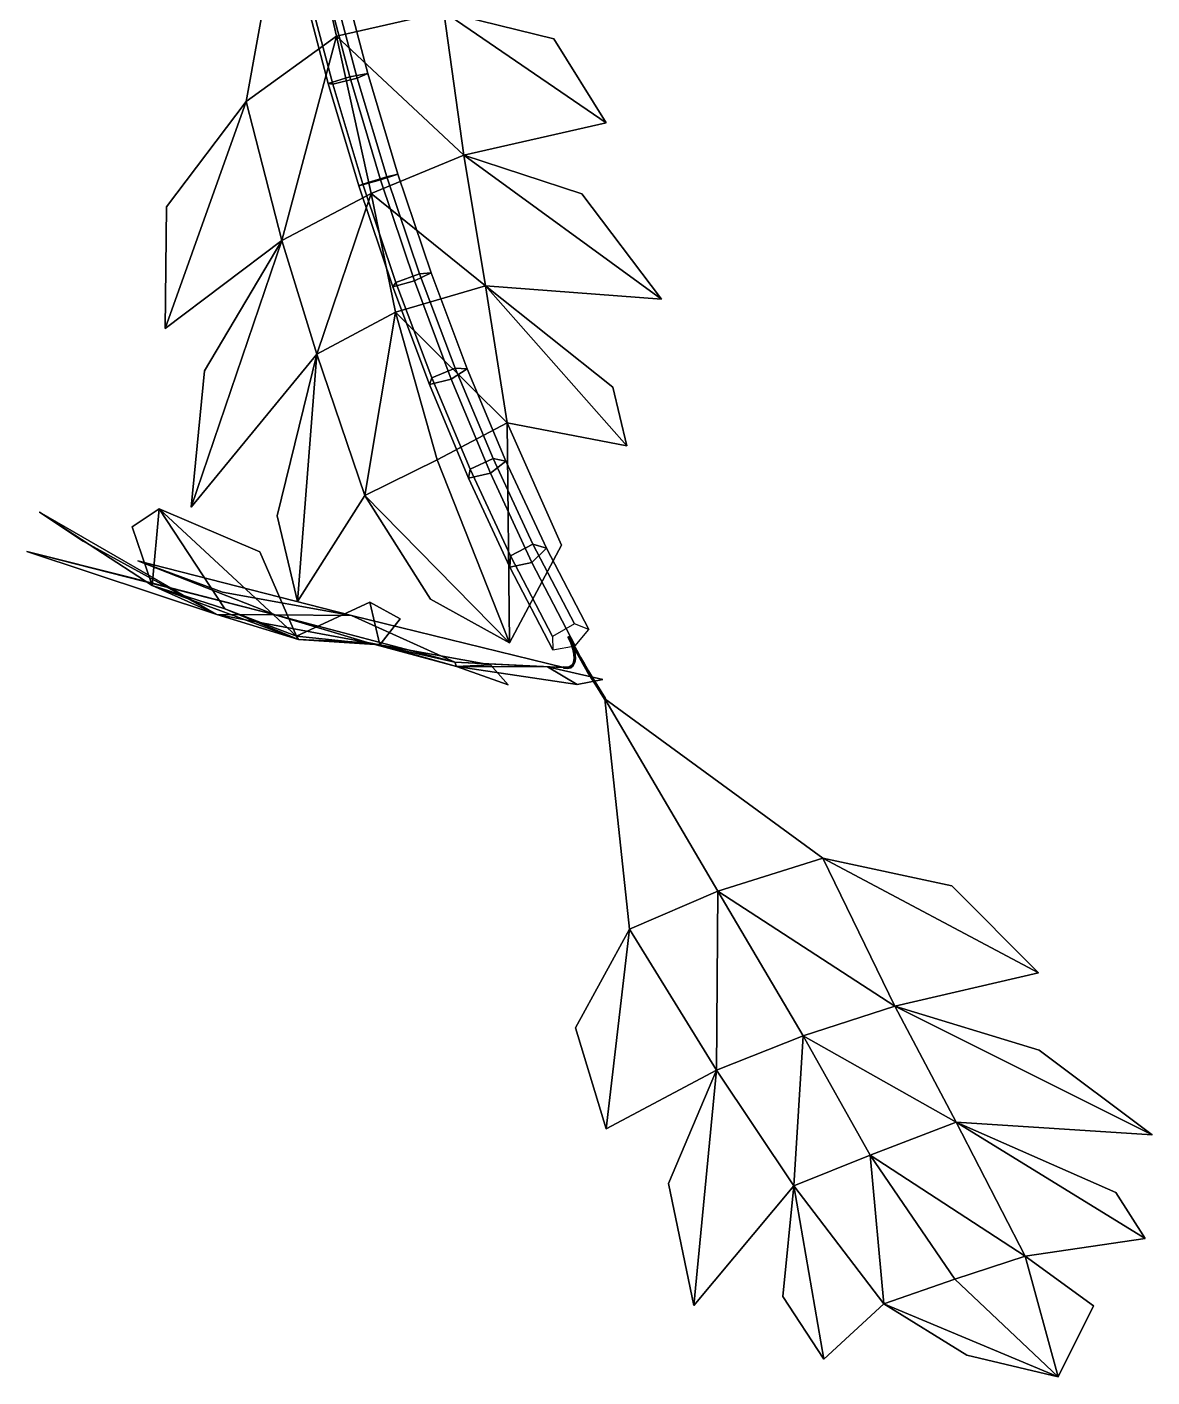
# Model space of a CAD drawing. Header units: metres. Extents: x -349 to 464, y -383 to 362.
# Drawn here: x 346 to 407, y -274.7 to -201.5 of the extents above; entities that cross this region are included whole.
import ezdxf

# ---------------------------------------------------------------- set-up
doc = ezdxf.new("R2010")
doc.units = ezdxf.units.M

msp = doc.modelspace()

# ---------------------------------------------------------------- linework, layer by layer
at = {"layer": 'Breeder_Leaf', "color": 3}
for points in [[(360.3768, -191.5774, 261.6433), (362.7613, -202.0039, 254.7889), (357.8482, -205.55, 257.3741)], [(360.3768, -191.5774, 261.6433), (357.8482, -205.55, 257.3741), (362.7613, -202.0039, 254.7889)], [(368.5794, -200.6797, 253.2935), (362.7613, -202.0039, 254.7889), (360.3768, -191.5774, 261.6433)], [(368.5794, -200.6797, 253.2935), (360.3768, -191.5774, 261.6433), (362.7613, -202.0039, 254.7889)], [(368.5794, -200.6797, 253.2935), (369.6527, -208.4588, 248.1928), (362.7613, -202.0039, 254.7889)], [(368.5794, -200.6797, 253.2935), (362.7613, -202.0039, 254.7889), (369.6527, -208.4588, 248.1928)], [(368.5794, -200.6797, 253.2935), (377.3832, -206.712, 245.4247), (369.6527, -208.4588, 248.1928)], [(368.5794, -200.6797, 253.2935), (369.6527, -208.4588, 248.1928), (377.3832, -206.712, 245.4247)], [(368.5794, -200.6797, 253.2935), (374.5448, -202.1474, 249.5337), (377.3832, -206.712, 245.4247)], [(368.5794, -200.6797, 253.2935), (377.3832, -206.712, 245.4247), (374.5448, -202.1474, 249.5337)], [(362.7613, -202.0039, 254.7889), (359.7961, -213.0773, 252.1512), (357.8482, -205.55, 257.3741)], [(362.7613, -202.0039, 254.7889), (357.8482, -205.55, 257.3741), (359.7961, -213.0773, 252.1512)], [(362.7613, -202.0039, 254.7889), (364.6357, -210.5389, 250.2123), (359.7961, -213.0773, 252.1512)], [(362.7613, -202.0039, 254.7889), (359.7961, -213.0773, 252.1512), (364.6357, -210.5389, 250.2123)], [(369.6527, -208.4588, 248.1928), (364.6357, -210.5389, 250.2123), (362.7613, -202.0039, 254.7889)], [(369.6527, -208.4588, 248.1928), (362.7613, -202.0039, 254.7889), (364.6357, -210.5389, 250.2123)], [(359.7961, -213.0773, 252.1512), (353.454, -217.8623, 254.9446), (357.8482, -205.55, 257.3741)], [(359.7961, -213.0773, 252.1512), (357.8482, -205.55, 257.3741), (353.454, -217.8623, 254.9446)], [(353.454, -217.8623, 254.9446), (353.5248, -211.2516, 256.8952), (357.8482, -205.55, 257.3741)], [(353.454, -217.8623, 254.9446), (357.8482, -205.55, 257.3741), (353.5248, -211.2516, 256.8952)], [(369.6527, -208.4588, 248.1928), (370.8318, -215.538, 244.8861), (364.6357, -210.5389, 250.2123)], [(369.6527, -208.4588, 248.1928), (364.6357, -210.5389, 250.2123), (370.8318, -215.538, 244.8861)], [(369.6527, -208.4588, 248.1928), (380.3749, -216.2627, 239.8515), (370.8318, -215.538, 244.8861)], [(369.6527, -208.4588, 248.1928), (370.8318, -215.538, 244.8861), (380.3749, -216.2627, 239.8515)], [(369.6527, -208.4588, 248.1928), (376.0667, -210.5617, 243.4933), (380.3749, -216.2627, 239.8515)], [(369.6527, -208.4588, 248.1928), (380.3749, -216.2627, 239.8515), (376.0667, -210.5617, 243.4933)], [(364.6357, -210.5389, 250.2123), (361.6927, -219.2502, 247.7299), (359.7961, -213.0773, 252.1512)], [(364.6357, -210.5389, 250.2123), (359.7961, -213.0773, 252.1512), (361.6927, -219.2502, 247.7299)], [(364.6357, -210.5389, 250.2123), (365.9575, -216.9727, 246.0096), (361.6927, -219.2502, 247.7299)], [(364.6357, -210.5389, 250.2123), (361.6927, -219.2502, 247.7299), (365.9575, -216.9727, 246.0096)], [(370.8318, -215.538, 244.8861), (365.9575, -216.9727, 246.0096), (364.6357, -210.5389, 250.2123)], [(370.8318, -215.538, 244.8861), (364.6357, -210.5389, 250.2123), (365.9575, -216.9727, 246.0096)], [(361.6927, -219.2502, 247.7299), (354.8638, -227.5503, 249.1312), (359.7961, -213.0773, 252.1512)], [(361.6927, -219.2502, 247.7299), (359.7961, -213.0773, 252.1512), (354.8638, -227.5503, 249.1312)], [(354.8638, -227.5503, 249.1312), (355.5868, -220.1466, 251.7016), (359.7961, -213.0773, 252.1512)], [(354.8638, -227.5503, 249.1312), (359.7961, -213.0773, 252.1512), (355.5868, -220.1466, 251.7016)], [(370.8318, -215.538, 244.8861), (372.0171, -222.9661, 240.4989), (365.9575, -216.9727, 246.0096)], [(370.8318, -215.538, 244.8861), (365.9575, -216.9727, 246.0096), (372.0171, -222.9661, 240.4989)], [(370.8318, -215.538, 244.8861), (378.5101, -224.2167, 239.747), (372.0171, -222.9661, 240.4989)], [(370.8318, -215.538, 244.8861), (372.0171, -222.9661, 240.4989), (378.5101, -224.2167, 239.747)], [(370.8318, -215.538, 244.8861), (377.7494, -221.029, 240.8704), (378.5101, -224.2167, 239.747)], [(370.8318, -215.538, 244.8861), (378.5101, -224.2167, 239.747), (377.7494, -221.029, 240.8704)], [(365.9575, -216.9727, 246.0096), (364.2928, -226.9073, 244.0673), (361.6927, -219.2502, 247.7299)], [(365.9575, -216.9727, 246.0096), (361.6927, -219.2502, 247.7299), (364.2928, -226.9073, 244.0673)], [(365.9575, -216.9727, 246.0096), (368.2089, -224.9848, 242.3678), (364.2928, -226.9073, 244.0673)], [(365.9575, -216.9727, 246.0096), (364.2928, -226.9073, 244.0673), (368.2089, -224.9848, 242.3678)], [(372.0171, -222.9661, 240.4989), (368.2089, -224.9848, 242.3678), (365.9575, -216.9727, 246.0096)], [(372.0171, -222.9661, 240.4989), (365.9575, -216.9727, 246.0096), (368.2089, -224.9848, 242.3678)], [(360.6396, -232.669, 246.6409), (359.5384, -228.0195, 247.9329), (361.6927, -219.2502, 247.7299)], [(360.6396, -232.669, 246.6409), (361.6927, -219.2502, 247.7299), (359.5384, -228.0195, 247.9329)], [(364.2928, -226.9073, 244.0673), (360.6396, -232.669, 246.6409), (361.6927, -219.2502, 247.7299)], [(364.2928, -226.9073, 244.0673), (361.6927, -219.2502, 247.7299), (360.6396, -232.669, 246.6409)], [(372.0171, -222.9661, 240.4989), (372.1399, -234.8993, 241.553), (368.2089, -224.9848, 242.3678)], [(372.0171, -222.9661, 240.4989), (368.2089, -224.9848, 242.3678), (372.1399, -234.8993, 241.553)], [(372.0171, -222.9661, 240.4989), (374.9611, -229.5989, 241.0053), (372.1399, -234.8993, 241.553)], [(372.0171, -222.9661, 240.4989), (372.1399, -234.8993, 241.553), (374.9611, -229.5989, 241.0053)], [(368.2089, -224.9848, 242.3678), (372.1399, -234.8993, 241.553), (364.2928, -226.9073, 244.0673)], [(368.2089, -224.9848, 242.3678), (364.2928, -226.9073, 244.0673), (372.1399, -234.8993, 241.553)], [(372.1399, -234.8993, 241.553), (367.8464, -232.5375, 243.2898), (364.2928, -226.9073, 244.0673)], [(372.1399, -234.8993, 241.553), (364.2928, -226.9073, 244.0673), (367.8464, -232.5375, 243.2898)], [(353.1269, -227.6416, 316.2696), (351.6718, -228.6059, 311.3725), (352.7483, -231.7898, 305.5728)], [(353.1269, -227.6416, 316.2696), (352.7483, -231.7898, 305.5728), (351.6718, -228.6059, 311.3725)], [(356.6916, -233.0519, 307.7587), (353.1269, -227.6416, 316.2696), (352.7483, -231.7898, 305.5728)], [(356.6916, -233.0519, 307.7587), (352.7483, -231.7898, 305.5728), (353.1269, -227.6416, 316.2696)], [(360.5922, -234.5311, 309.919), (353.1269, -227.6416, 316.2696), (356.6916, -233.0519, 307.7587)], [(360.5922, -234.5311, 309.919), (356.6916, -233.0519, 307.7587), (353.1269, -227.6416, 316.2696)], [(360.5922, -234.5311, 309.919), (358.5904, -229.9633, 315.2148), (353.1269, -227.6416, 316.2696)], [(360.5922, -234.5311, 309.919), (353.1269, -227.6416, 316.2696), (358.5904, -229.9633, 315.2148)], [(352.7483, -231.7898, 305.5728), (346.6458, -227.811, 305.2658), (356.253, -233.364, 297.57)], [(352.7483, -231.7898, 305.5728), (356.253, -233.364, 297.57), (346.6458, -227.811, 305.2658)], [(346.6458, -227.811, 305.2658), (349.002, -229.3961, 301.2117), (356.253, -233.364, 297.57)], [(346.6458, -227.811, 305.2658), (356.253, -233.364, 297.57), (349.002, -229.3961, 301.2117)], [(356.253, -233.364, 297.57), (345.9635, -229.9571, 297.4754), (359.4335, -233.3754, 290.4192)], [(356.253, -233.364, 297.57), (359.4335, -233.3754, 290.4192), (345.9635, -229.9571, 297.4754)], [(345.9635, -229.9571, 297.4754), (351.6462, -231.3694, 292.2165), (359.4335, -233.3754, 290.4192)], [(345.9635, -229.9571, 297.4754), (359.4335, -233.3754, 290.4192), (351.6462, -231.3694, 292.2165)], [(359.4335, -233.3754, 290.4192), (351.9738, -230.4584, 287.818), (363.5623, -233.4253, 282.0118)], [(359.4335, -233.3754, 290.4192), (363.5623, -233.4253, 282.0118), (351.9738, -230.4584, 287.818)], [(351.9738, -230.4584, 287.818), (356.5683, -232.162, 282.9703), (363.5623, -233.4253, 282.0118)], [(351.9738, -230.4584, 287.818), (363.5623, -233.4253, 282.0118), (356.5683, -232.162, 282.9703)], [(360.6843, -234.724, 299.7719), (352.7483, -231.7898, 305.5728), (356.253, -233.364, 297.57)], [(360.6843, -234.724, 299.7719), (356.253, -233.364, 297.57), (352.7483, -231.7898, 305.5728)], [(360.6843, -234.724, 299.7719), (356.6916, -233.0519, 307.7587), (352.7483, -231.7898, 305.5728)], [(360.6843, -234.724, 299.7719), (352.7483, -231.7898, 305.5728), (356.6916, -233.0519, 307.7587)], [(365.1125, -235.0019, 302.4909), (364.5537, -232.7043, 314.9446), (360.5922, -234.5311, 309.919)], [(365.1125, -235.0019, 302.4909), (360.5922, -234.5311, 309.919), (364.5537, -232.7043, 314.9446)], [(365.1125, -235.0019, 302.4909), (366.1981, -233.5981, 312.0293), (364.5537, -232.7043, 314.9446)], [(365.1125, -235.0019, 302.4909), (364.5537, -232.7043, 314.9446), (366.1981, -233.5981, 312.0293)], [(364.4342, -234.8847, 292.937), (356.253, -233.364, 297.57), (359.4335, -233.3754, 290.4192)], [(364.4342, -234.8847, 292.937), (359.4335, -233.3754, 290.4192), (356.253, -233.364, 297.57)], [(364.4342, -234.8847, 292.937), (360.6843, -234.724, 299.7719), (356.253, -233.364, 297.57)], [(364.4342, -234.8847, 292.937), (356.253, -233.364, 297.57), (360.6843, -234.724, 299.7719)], [(360.5922, -234.5311, 309.919), (356.6916, -233.0519, 307.7587), (360.6843, -234.724, 299.7719)], [(360.5922, -234.5311, 309.919), (360.6843, -234.724, 299.7719), (356.6916, -233.0519, 307.7587)], [(369.1783, -235.9489, 284.3542), (359.4335, -233.3754, 290.4192), (363.5623, -233.4253, 282.0118)], [(369.1783, -235.9489, 284.3542), (363.5623, -233.4253, 282.0118), (359.4335, -233.3754, 290.4192)], [(369.1783, -235.9489, 284.3542), (364.4342, -234.8847, 292.937), (359.4335, -233.3754, 290.4192)], [(369.1783, -235.9489, 284.3542), (359.4335, -233.3754, 290.4192), (364.4342, -234.8847, 292.937)], [(375.0796, -236.2415, 273.1083), (369.1783, -235.9489, 284.3542), (363.5623, -233.4253, 282.0118)], [(375.0796, -236.2415, 273.1083), (363.5623, -233.4253, 282.0118), (369.1783, -235.9489, 284.3542)], [(365.1125, -235.0019, 302.4909), (360.5922, -234.5311, 309.919), (360.6843, -234.724, 299.7719)], [(365.1125, -235.0019, 302.4909), (360.6843, -234.724, 299.7719), (360.5922, -234.5311, 309.919)], [(365.1125, -235.0019, 302.4909), (360.6843, -234.724, 299.7719), (364.4342, -234.8847, 292.937)], [(365.1125, -235.0019, 302.4909), (364.4342, -234.8847, 292.937), (360.6843, -234.724, 299.7719)], [(369.261, -236.1802, 295.8696), (364.4342, -234.8847, 292.937), (369.1783, -235.9489, 284.3542)], [(369.261, -236.1802, 295.8696), (369.1783, -235.9489, 284.3542), (364.4342, -234.8847, 292.937)], [(369.261, -236.1802, 295.8696), (365.1125, -235.0019, 302.4909), (364.4342, -234.8847, 292.937)], [(369.261, -236.1802, 295.8696), (364.4342, -234.8847, 292.937), (365.1125, -235.0019, 302.4909)], [(369.261, -236.1802, 295.8696), (371.104, -236.0919, 311.4272), (365.1125, -235.0019, 302.4909)], [(369.261, -236.1802, 295.8696), (365.1125, -235.0019, 302.4909), (371.104, -236.0919, 311.4272)], [(374.1917, -236.2121, 287.9091), (369.1783, -235.9489, 284.3542), (375.0796, -236.2415, 273.1083)], [(374.1917, -236.2121, 287.9091), (375.0796, -236.2415, 273.1083), (369.1783, -235.9489, 284.3542)], [(374.1917, -236.2121, 287.9091), (369.261, -236.1802, 295.8696), (369.1783, -235.9489, 284.3542)], [(374.1917, -236.2121, 287.9091), (369.1783, -235.9489, 284.3542), (369.261, -236.1802, 295.8696)], [(369.261, -236.1802, 295.8696), (372.0605, -237.1781, 303.5387), (371.104, -236.0919, 311.4272)], [(369.261, -236.1802, 295.8696), (371.104, -236.0919, 311.4272), (372.0605, -237.1781, 303.5387)], [(374.1917, -236.2121, 287.9091), (375.8047, -237.1629, 301.0357), (369.261, -236.1802, 295.8696)], [(374.1917, -236.2121, 287.9091), (369.261, -236.1802, 295.8696), (375.8047, -237.1629, 301.0357)], [(374.1917, -236.2121, 287.9091), (377.1961, -236.8854, 294.4203), (375.8047, -237.1629, 301.0357)], [(374.1917, -236.2121, 287.9091), (375.8047, -237.1629, 301.0357), (377.1961, -236.8854, 294.4203)], [(389.1303, -246.5848, 273.5143), (383.4476, -248.367, 275.0541), (377.3148, -237.9313, 271.1986)], [(389.1303, -246.5848, 273.5143), (377.3148, -237.9313, 271.1986), (383.4476, -248.367, 275.0541)], [(377.3148, -237.9313, 271.1986), (383.4476, -248.367, 275.0541), (378.6443, -250.4315, 279.0618)], [(377.3148, -237.9313, 271.1986), (378.6443, -250.4315, 279.0618), (383.4476, -248.367, 275.0541)], [(389.1303, -246.5848, 273.5143), (393.0422, -254.607, 276.3473), (383.4476, -248.367, 275.0541)], [(389.1303, -246.5848, 273.5143), (383.4476, -248.367, 275.0541), (393.0422, -254.607, 276.3473)], [(389.1303, -246.5848, 273.5143), (400.8395, -252.7992, 273.8158), (393.0422, -254.607, 276.3473)], [(389.1303, -246.5848, 273.5143), (393.0422, -254.607, 276.3473), (400.8395, -252.7992, 273.8158)], [(389.1303, -246.5848, 273.5143), (396.1304, -248.0713, 272.6987), (400.8395, -252.7992, 273.8158)], [(389.1303, -246.5848, 273.5143), (400.8395, -252.7992, 273.8158), (396.1304, -248.0713, 272.6987)], [(383.4476, -248.367, 275.0541), (383.3693, -258.0808, 281.6878), (378.6443, -250.4315, 279.0618)], [(383.4476, -248.367, 275.0541), (378.6443, -250.4315, 279.0618), (383.3693, -258.0808, 281.6878)], [(383.4476, -248.367, 275.0541), (388.0716, -256.2052, 278.8602), (383.3693, -258.0808, 281.6878)], [(383.4476, -248.367, 275.0541), (383.3693, -258.0808, 281.6878), (388.0716, -256.2052, 278.8602)], [(393.0422, -254.607, 276.3473), (388.0716, -256.2052, 278.8602), (383.4476, -248.367, 275.0541)], [(393.0422, -254.607, 276.3473), (383.4476, -248.367, 275.0541), (388.0716, -256.2052, 278.8602)], [(377.3741, -261.258, 286.6761), (375.7148, -255.7845, 282.8293), (378.6443, -250.4315, 279.0618)], [(377.3741, -261.258, 286.6761), (378.6443, -250.4315, 279.0618), (375.7148, -255.7845, 282.8293)], [(383.3693, -258.0808, 281.6878), (377.3741, -261.258, 286.6761), (378.6443, -250.4315, 279.0618)], [(383.3693, -258.0808, 281.6878), (378.6443, -250.4315, 279.0618), (377.3741, -261.258, 286.6761)], [(393.0422, -254.607, 276.3473), (396.3732, -260.8929, 279.7869), (388.0716, -256.2052, 278.8602)], [(393.0422, -254.607, 276.3473), (388.0716, -256.2052, 278.8602), (396.3732, -260.8929, 279.7869)], [(393.0422, -254.607, 276.3473), (406.9911, -261.5786, 277.8541), (396.3732, -260.8929, 279.7869)], [(393.0422, -254.607, 276.3473), (396.3732, -260.8929, 279.7869), (406.9911, -261.5786, 277.8541)], [(393.0422, -254.607, 276.3473), (400.8629, -256.9929, 275.4579), (406.9911, -261.5786, 277.8541)], [(393.0422, -254.607, 276.3473), (406.9911, -261.5786, 277.8541), (400.8629, -256.9929, 275.4579)], [(388.0716, -256.2052, 278.8602), (387.5672, -264.3472, 283.7757), (383.3693, -258.0808, 281.6878)], [(388.0716, -256.2052, 278.8602), (383.3693, -258.0808, 281.6878), (387.5672, -264.3472, 283.7757)], [(388.0716, -256.2052, 278.8602), (391.7078, -262.6777, 281.2452), (387.5672, -264.3472, 283.7757)], [(388.0716, -256.2052, 278.8602), (387.5672, -264.3472, 283.7757), (391.7078, -262.6777, 281.2452)], [(396.3732, -260.8929, 279.7869), (391.7078, -262.6777, 281.2452), (388.0716, -256.2052, 278.8602)], [(396.3732, -260.8929, 279.7869), (388.0716, -256.2052, 278.8602), (391.7078, -262.6777, 281.2452)], [(382.1456, -270.8422, 290.5515), (380.7681, -264.2153, 286.5352), (383.3693, -258.0808, 281.6878)], [(382.1456, -270.8422, 290.5515), (383.3693, -258.0808, 281.6878), (380.7681, -264.2153, 286.5352)], [(387.5672, -264.3472, 283.7757), (382.1456, -270.8422, 290.5515), (383.3693, -258.0808, 281.6878)], [(387.5672, -264.3472, 283.7757), (383.3693, -258.0808, 281.6878), (382.1456, -270.8422, 290.5515)], [(396.3732, -260.8929, 279.7869), (400.1072, -268.1556, 282.8103), (391.7078, -262.6777, 281.2452)], [(396.3732, -260.8929, 279.7869), (391.7078, -262.6777, 281.2452), (400.1072, -268.1556, 282.8103)], [(396.3732, -260.8929, 279.7869), (406.6221, -267.198, 283.7736), (400.1072, -268.1556, 282.8103)], [(396.3732, -260.8929, 279.7869), (400.1072, -268.1556, 282.8103), (406.6221, -267.198, 283.7736)], [(396.3732, -260.8929, 279.7869), (405.0219, -264.7059, 281.9761), (406.6221, -267.198, 283.7736)], [(396.3732, -260.8929, 279.7869), (406.6221, -267.198, 283.7736), (405.0219, -264.7059, 281.9761)], [(391.7078, -262.6777, 281.2452), (392.4352, -270.7462, 287.5389), (387.5672, -264.3472, 283.7757)], [(391.7078, -262.6777, 281.2452), (387.5672, -264.3472, 283.7757), (392.4352, -270.7462, 287.5389)], [(400.1072, -268.1556, 282.8103), (396.3033, -269.4018, 285.2693), (391.7078, -262.6777, 281.2452)], [(400.1072, -268.1556, 282.8103), (391.7078, -262.6777, 281.2452), (396.3033, -269.4018, 285.2693)], [(391.7078, -262.6777, 281.2452), (396.3033, -269.4018, 285.2693), (392.4352, -270.7462, 287.5389)], [(391.7078, -262.6777, 281.2452), (392.4352, -270.7462, 287.5389), (396.3033, -269.4018, 285.2693)], [(389.1867, -273.7446, 293.3374), (386.9689, -270.3519, 290.4965), (387.5672, -264.3472, 283.7757)], [(389.1867, -273.7446, 293.3374), (387.5672, -264.3472, 283.7757), (386.9689, -270.3519, 290.4965)], [(392.4352, -270.7462, 287.5389), (389.1867, -273.7446, 293.3374), (387.5672, -264.3472, 283.7757)], [(392.4352, -270.7462, 287.5389), (387.5672, -264.3472, 283.7757), (389.1867, -273.7446, 293.3374)], [(400.1072, -268.1556, 282.8103), (401.9043, -274.7139, 292.6737), (396.3033, -269.4018, 285.2693)], [(400.1072, -268.1556, 282.8103), (396.3033, -269.4018, 285.2693), (401.9043, -274.7139, 292.6737)], [(400.1072, -268.1556, 282.8103), (403.8187, -270.8565, 288.4537), (401.9043, -274.7139, 292.6737)], [(400.1072, -268.1556, 282.8103), (401.9043, -274.7139, 292.6737), (403.8187, -270.8565, 288.4537)], [(396.3033, -269.4018, 285.2693), (401.9043, -274.7139, 292.6737), (392.4352, -270.7462, 287.5389)], [(396.3033, -269.4018, 285.2693), (392.4352, -270.7462, 287.5389), (401.9043, -274.7139, 292.6737)], [(401.9043, -274.7139, 292.6737), (396.9493, -273.5257, 291.6412), (392.4352, -270.7462, 287.5389)], [(401.9043, -274.7139, 292.6737), (392.4352, -270.7462, 287.5389), (396.9493, -273.5257, 291.6412)]]:
    msp.add_3dface(points, dxfattribs=at)
at = {"layer": 'Breeder_Petiole', "color": 3}
for points in [[(360.8297, -198.9757, 260.5429), (362.3023, -204.5708, 260.1015), (363.4702, -204.2124, 259.4604), (361.9939, -198.5953, 259.9079)], [(361.1061, -199.1549, 261.8825), (362.5487, -204.6125, 261.4582), (362.3023, -204.5708, 260.1015), (360.8297, -198.9757, 260.5429)], [(362.4437, -198.8869, 262.088), (363.8711, -204.2803, 261.6683), (362.5487, -204.6125, 261.4582), (361.1061, -199.1549, 261.8825)], [(361.9939, -198.5953, 259.9079), (363.4702, -204.2124, 259.4604), (364.4492, -204.0293, 260.4149), (363.0006, -198.5358, 260.8492)], [(363.0006, -198.5358, 260.8492), (364.4492, -204.0293, 260.4149), (363.8711, -204.2803, 261.6683), (362.4437, -198.8869, 262.088)], [(362.3023, -204.5708, 260.1015), (363.9651, -210.1285, 260.2318), (365.1374, -209.7924, 259.5868), (363.4702, -204.2124, 259.4604)], [(363.4702, -204.2124, 259.4604), (365.1374, -209.7924, 259.5868), (366.0844, -209.4859, 260.5421), (364.4492, -204.0293, 260.4149)], [(364.4492, -204.0293, 260.4149), (366.0844, -209.4859, 260.5421), (365.4817, -209.6368, 261.7999), (363.8711, -204.2803, 261.6683)], [(362.5487, -204.6125, 261.4582), (364.1767, -210.0329, 261.5917), (363.9651, -210.1285, 260.2318), (362.3023, -204.5708, 260.1015)], [(363.8711, -204.2803, 261.6683), (365.4817, -209.6368, 261.7999), (364.1767, -210.0329, 261.5917), (362.5487, -204.6125, 261.4582)], [(363.9651, -210.1285, 260.2318), (365.8016, -215.5881, 260.9319), (366.9792, -215.2744, 260.2853), (365.1374, -209.7924, 259.5868)], [(364.1767, -210.0329, 261.5917), (365.9738, -215.3567, 262.281), (365.8016, -215.5881, 260.9319), (363.9651, -210.1285, 260.2318)], [(365.4817, -209.6368, 261.7999), (367.2594, -214.8979, 262.4807), (365.9738, -215.3567, 262.281), (364.1767, -210.0329, 261.5917)], [(365.1374, -209.7924, 259.5868), (366.9792, -215.2744, 260.2853), (367.8901, -214.8463, 261.2287), (366.0844, -209.4859, 260.5421)], [(366.0844, -209.4859, 260.5421), (367.8901, -214.8463, 261.2287), (367.2594, -214.8979, 262.4807), (365.4817, -209.6368, 261.7999)], [(367.2594, -214.8979, 262.4807), (369.1866, -220.0062, 263.703), (367.9221, -220.526, 263.5182), (365.9738, -215.3567, 262.281)], [(366.9792, -215.2744, 260.2853), (368.9769, -220.5987, 261.5477), (369.8483, -220.0518, 262.4668), (367.8901, -214.8463, 261.2287)], [(367.8901, -214.8463, 261.2287), (369.8483, -220.0518, 262.4668), (369.1866, -220.0062, 263.703), (367.2594, -214.8979, 262.4807)], [(365.8016, -215.5881, 260.9319), (367.7932, -220.89, 262.1937), (368.9769, -220.5987, 261.5477), (366.9792, -215.2744, 260.2853)], [(365.9738, -215.3567, 262.281), (367.9221, -220.526, 263.5182), (367.7932, -220.89, 262.1937), (365.8016, -215.5881, 260.9319)], [(369.1866, -220.0062, 263.703), (371.2437, -224.9061, 265.453), (370.0019, -225.4843, 265.2892), (367.9221, -220.526, 263.5182)], [(368.9769, -220.5987, 261.5477), (371.1104, -225.7071, 263.3599), (371.9391, -225.0458, 264.2426), (369.8483, -220.0518, 262.4668)], [(369.8483, -220.0518, 262.4668), (371.9391, -225.0458, 264.2426), (371.2437, -224.9061, 265.453), (369.1866, -220.0062, 263.703)], [(367.9221, -220.526, 263.5182), (370.0019, -225.4843, 265.2892), (369.92, -225.9766, 264.0031), (367.7932, -220.89, 262.1937)], [(367.7932, -220.89, 262.1937), (369.92, -225.9766, 264.0031), (371.1104, -225.7071, 263.3599), (368.9769, -220.5987, 261.5477)], [(371.2437, -224.9061, 265.453), (373.41, -229.544, 267.7112), (372.1922, -230.1777, 267.5745), (370.0019, -225.4843, 265.2892)], [(371.1104, -225.7071, 263.3599), (373.3581, -230.5441, 265.7018), (374.1414, -229.7738, 266.5363), (371.9391, -225.0458, 264.2426)], [(371.9391, -225.0458, 264.2426), (374.1414, -229.7738, 266.5363), (373.41, -229.544, 267.7112), (371.2437, -224.9061, 265.453)], [(370.0019, -225.4843, 265.2892), (372.1922, -230.1777, 267.5745), (372.1603, -230.7922, 266.3398), (369.92, -225.9766, 264.0031)], [(369.92, -225.9766, 264.0031), (372.1603, -230.7922, 266.3398), (373.3581, -230.5441, 265.7018), (371.1104, -225.7071, 263.3599)], [(373.41, -229.544, 267.7112), (375.6635, -233.8694, 270.4525), (374.4708, -234.5549, 270.3488), (372.1922, -230.1777, 267.5745)], [(373.3581, -230.5441, 265.7018), (375.6971, -235.0567, 268.5474), (376.4328, -234.1843, 269.3224), (374.1414, -229.7738, 266.5363)], [(374.1414, -229.7738, 266.5363), (376.4328, -234.1843, 269.3224), (375.6635, -233.8694, 270.4525), (373.41, -229.544, 267.7112)], [(372.1922, -230.1777, 267.5745), (374.4708, -234.5549, 270.3488), (374.4914, -235.2844, 269.1781), (372.1603, -230.7922, 266.3398)], [(372.1603, -230.7922, 266.3398), (374.4914, -235.2844, 269.1781), (375.6971, -235.0567, 268.5474), (373.3581, -230.5441, 265.7018)], [(375.3641, -234.5597, 269.5999), (375.5125, -234.9027, 269.8815), (375.4711, -234.9245, 269.8768), (375.3223, -234.5816, 269.5951)], [(375.3223, -234.5816, 269.5951), (375.4711, -234.9245, 269.8768), (375.4738, -234.9537, 269.8399), (375.325, -234.611, 269.558)], [(375.3656, -234.5628, 269.6021), (375.56, -234.9277, 269.8216), (375.5194, -234.9513, 269.8182), (375.3247, -234.5867, 269.5987)], [(375.3247, -234.5867, 269.5987), (375.5194, -234.9513, 269.8182), (375.5197, -234.9755, 269.7778), (375.325, -234.611, 269.558)], [(375.325, -234.611, 269.558), (375.5197, -234.9755, 269.7778), (375.5605, -234.967, 269.7558), (375.3661, -234.6024, 269.5358)], [(375.325, -234.611, 269.558), (375.4738, -234.9537, 269.8399), (375.517, -234.9502, 269.8215), (375.3686, -234.6075, 269.5394)], [(375.3931, -234.5759, 269.5649), (375.5413, -234.9188, 269.8468), (375.5125, -234.9027, 269.8815), (375.3641, -234.5597, 269.5999)], [(375.3916, -234.5727, 269.5627), (375.5858, -234.9375, 269.7824), (375.56, -234.9277, 269.8216), (375.3656, -234.5628, 269.6021)], [(375.3661, -234.6024, 269.5358), (375.5605, -234.967, 269.7558), (375.5858, -234.9375, 269.7824), (375.3916, -234.5727, 269.5627)], [(375.3686, -234.6075, 269.5394), (375.517, -234.9502, 269.8215), (375.5413, -234.9188, 269.8468), (375.3931, -234.5759, 269.5649)], [(375.5125, -234.9027, 269.8815), (375.6171, -235.2166, 270.2076), (375.5754, -235.2368, 270.2016), (375.4711, -234.9245, 269.8768)], [(375.4711, -234.9245, 269.8768), (375.5754, -235.2368, 270.2016), (375.5797, -235.2696, 270.1686), (375.4738, -234.9537, 269.8399)], [(375.4738, -234.9537, 269.8399), (375.5797, -235.2696, 270.1686), (375.624, -235.2701, 270.154), (375.517, -234.9502, 269.8215)], [(375.5413, -234.9188, 269.8468), (375.6476, -235.2375, 270.1777), (375.6171, -235.2166, 270.2076), (375.5125, -234.9027, 269.8815)], [(375.517, -234.9502, 269.8215), (375.624, -235.2701, 270.154), (375.6476, -235.2375, 270.1777), (375.5413, -234.9188, 269.8468)], [(375.56, -234.9277, 269.8216), (375.7607, -235.2952, 270.0319), (375.7206, -235.319, 270.0287), (375.5194, -234.9513, 269.8182)], [(375.5194, -234.9513, 269.8182), (375.7206, -235.319, 270.0287), (375.7206, -235.3422, 269.9881), (375.5197, -234.9755, 269.7778)], [(375.5197, -234.9755, 269.7778), (375.7206, -235.3422, 269.9881), (375.7606, -235.3331, 269.9659), (375.5605, -234.967, 269.7558)], [(375.5858, -234.9375, 269.7824), (375.7858, -235.304, 269.9925), (375.7607, -235.2952, 270.0319), (375.56, -234.9277, 269.8216)], [(375.5605, -234.967, 269.7558), (375.7606, -235.3331, 269.9659), (375.7858, -235.304, 269.9925), (375.5858, -234.9375, 269.7824)], [(375.6171, -235.2166, 270.2076), (375.6769, -235.4971, 270.5731), (375.6351, -235.5158, 270.5656), (375.5754, -235.2368, 270.2016)], [(375.5754, -235.2368, 270.2016), (375.6351, -235.5158, 270.5656), (375.6403, -235.552, 270.537), (375.5797, -235.2696, 270.1686)], [(375.5797, -235.2696, 270.1686), (375.6403, -235.552, 270.537), (375.6853, -235.5559, 270.5266), (375.624, -235.2701, 270.154)], [(375.6476, -235.2375, 270.1777), (375.7084, -235.5223, 270.5486), (375.6769, -235.4971, 270.5731), (375.6171, -235.2166, 270.2076)], [(375.624, -235.2701, 270.154), (375.6853, -235.5559, 270.5266), (375.7084, -235.5223, 270.5486), (375.6476, -235.2375, 270.1777)], [(375.6769, -235.4971, 270.5731), (375.6905, -235.7382, 270.97), (375.6489, -235.7556, 270.9608), (375.6351, -235.5158, 270.5656)], [(375.6351, -235.5158, 270.5656), (375.6489, -235.7556, 270.9608), (375.6544, -235.7946, 270.937), (375.6403, -235.552, 270.537)], [(375.6403, -235.552, 270.537), (375.6544, -235.7946, 270.937), (375.6995, -235.8016, 270.9312), (375.6853, -235.5559, 270.5266)], [(375.7084, -235.5223, 270.5486), (375.7223, -235.7671, 270.9514), (375.6905, -235.7382, 270.97), (375.6769, -235.4971, 270.5731)], [(375.6853, -235.5559, 270.5266), (375.6995, -235.8016, 270.9312), (375.7223, -235.7671, 270.9514), (375.7084, -235.5223, 270.5486)], [(375.7607, -235.2952, 270.0319), (375.9675, -235.6648, 270.2326), (375.9279, -235.6886, 270.2296), (375.7206, -235.319, 270.0287)], [(375.7206, -235.319, 270.0287), (375.9279, -235.6886, 270.2296), (375.9274, -235.711, 270.1889), (375.7206, -235.3422, 269.9881)], [(375.7206, -235.3422, 269.9881), (375.9274, -235.711, 270.1889), (375.9667, -235.7012, 270.1664), (375.7606, -235.3331, 269.9659)], [(375.7606, -235.3331, 269.9659), (375.9667, -235.7012, 270.1664), (375.9919, -235.6727, 270.193), (375.7858, -235.304, 269.9925)], [(375.7858, -235.304, 269.9925), (375.9919, -235.6727, 270.193), (375.9675, -235.6648, 270.2326), (375.7607, -235.2952, 270.0319)], [(375.9279, -235.6886, 270.2296), (376.1409, -236.0601, 270.4207), (376.14, -236.0816, 270.38), (375.9274, -235.711, 270.1889)], [(375.9274, -235.711, 270.1889), (376.14, -236.0816, 270.38), (376.1787, -236.0711, 270.3573), (375.9667, -235.7012, 270.1664)], [(375.9675, -235.6648, 270.2326), (376.1801, -236.0361, 270.4236), (376.1409, -236.0601, 270.4207), (375.9279, -235.6886, 270.2296)], [(375.9667, -235.7012, 270.1664), (376.1787, -236.0711, 270.3573), (376.2038, -236.043, 270.3838), (375.9919, -235.6727, 270.193)], [(375.9919, -235.6727, 270.193), (376.2038, -236.043, 270.3838), (376.1801, -236.0361, 270.4236), (375.9675, -235.6648, 270.2326)], [(375.2531, -236.2335, 272.6777), (375.0519, -236.2195, 273.0942), (375.0517, -236.2641, 273.0956), (375.2549, -236.278, 272.6742)], [(375.2549, -236.278, 272.6742), (375.0517, -236.2641, 273.0956), (375.0898, -236.2777, 273.1144), (375.2951, -236.2914, 272.6881)], [(375.2921, -236.2191, 272.6938), (375.0901, -236.2052, 273.1122), (375.0519, -236.2195, 273.0942), (375.2531, -236.2335, 272.6777)], [(375.2951, -236.2914, 272.6881), (375.0898, -236.2777, 273.1144), (375.1139, -236.2417, 273.1248), (375.3185, -236.2554, 272.7004)], [(375.3185, -236.2554, 272.7004), (375.1139, -236.2417, 273.1248), (375.0901, -236.2052, 273.1122), (375.2921, -236.2191, 272.6938)], [(375.4562, -236.1778, 272.2611), (375.2921, -236.2191, 272.6938), (375.2531, -236.2335, 272.6777), (375.4163, -236.1926, 272.2467)], [(375.4163, -236.1926, 272.2467), (375.2531, -236.2335, 272.6777), (375.2549, -236.278, 272.6742), (375.4198, -236.2366, 272.2381)], [(375.4198, -236.2366, 272.2381), (375.2549, -236.278, 272.6742), (375.2951, -236.2914, 272.6881), (375.4619, -236.2494, 272.2471)], [(375.4849, -236.2134, 272.2614), (375.3185, -236.2554, 272.7004), (375.2921, -236.2191, 272.6938), (375.4562, -236.1778, 272.2611)], [(375.4619, -236.2494, 272.2471), (375.2951, -236.2914, 272.6881), (375.3185, -236.2554, 272.7004), (375.4849, -236.2134, 272.2614)], [(375.5789, -236.0823, 271.8232), (375.4562, -236.1778, 272.2611), (375.4163, -236.1926, 272.2467), (375.5382, -236.0977, 271.8106)], [(375.5382, -236.0977, 271.8106), (375.4163, -236.1926, 272.2467), (375.4198, -236.2366, 272.2381), (375.543, -236.1406, 271.7969)], [(375.543, -236.1406, 271.7969), (375.4198, -236.2366, 272.2381), (375.4619, -236.2494, 272.2471), (375.5866, -236.1521, 271.8008)], [(375.6093, -236.1164, 271.8171), (375.4849, -236.2134, 272.2614), (375.4562, -236.1778, 272.2611), (375.5789, -236.0823, 271.8232)], [(375.5866, -236.1521, 271.8008), (375.4619, -236.2494, 272.2471), (375.4849, -236.2134, 272.2614), (375.6093, -236.1164, 271.8171)], [(375.6576, -235.9347, 271.3897), (375.5789, -236.0823, 271.8232), (375.5382, -236.0977, 271.8106), (375.6163, -235.951, 271.3789)], [(375.6163, -235.951, 271.3789), (375.5382, -236.0977, 271.8106), (375.543, -236.1406, 271.7969), (375.6218, -235.9922, 271.36)], [(375.6218, -235.9922, 271.36), (375.543, -236.1406, 271.7969), (375.5866, -236.1521, 271.8008), (375.6664, -236.0018, 271.359)], [(375.689, -235.9665, 271.3773), (375.6093, -236.1164, 271.8171), (375.5789, -236.0823, 271.8232), (375.6576, -235.9347, 271.3897)], [(375.6664, -236.0018, 271.359), (375.5866, -236.1521, 271.8008), (375.6093, -236.1164, 271.8171), (375.689, -235.9665, 271.3773)], [(375.6905, -235.7382, 270.97), (375.6576, -235.9347, 271.3897), (375.6163, -235.951, 271.3789), (375.6489, -235.7556, 270.9608)], [(375.6489, -235.7556, 270.9608), (375.6163, -235.951, 271.3789), (375.6218, -235.9922, 271.36), (375.6544, -235.7946, 270.937)], [(375.6544, -235.7946, 270.937), (375.6218, -235.9922, 271.36), (375.6664, -236.0018, 271.359), (375.6995, -235.8016, 270.9312)], [(375.7223, -235.7671, 270.9514), (375.689, -235.9665, 271.3773), (375.6576, -235.9347, 271.3897), (375.6905, -235.7382, 270.97)], [(375.6995, -235.8016, 270.9312), (375.6664, -236.0018, 271.359), (375.689, -235.9665, 271.3773), (375.7223, -235.7671, 270.9514)], [(376.1409, -236.0601, 270.4207), (376.3598, -236.4331, 270.602), (376.3585, -236.4537, 270.5612), (376.14, -236.0816, 270.38)], [(376.14, -236.0816, 270.38), (376.3585, -236.4537, 270.5612), (376.3965, -236.4426, 270.5384), (376.1787, -236.0711, 270.3573)], [(376.1801, -236.0361, 270.4236), (376.3986, -236.4091, 270.6047), (376.3598, -236.4331, 270.602), (376.1409, -236.0601, 270.4207)], [(376.1787, -236.0711, 270.3573), (376.3965, -236.4426, 270.5384), (376.4215, -236.4151, 270.5648), (376.2038, -236.043, 270.3838)], [(376.2038, -236.043, 270.3838), (376.4215, -236.4151, 270.5648), (376.3986, -236.4091, 270.6047), (376.1801, -236.0361, 270.4236)], [(376.3598, -236.4331, 270.602), (376.5843, -236.8075, 270.7733), (376.5826, -236.8272, 270.7326), (376.3585, -236.4537, 270.5612)], [(376.3585, -236.4537, 270.5612), (376.5826, -236.8272, 270.7326), (376.6198, -236.8155, 270.7096), (376.3965, -236.4426, 270.5384)], [(376.3986, -236.4091, 270.6047), (376.6226, -236.7834, 270.7759), (376.5843, -236.8075, 270.7733), (376.3598, -236.4331, 270.602)], [(376.3965, -236.4426, 270.5384), (376.6198, -236.8155, 270.7096), (376.6448, -236.7884, 270.7359), (376.4215, -236.4151, 270.5648)], [(376.4215, -236.4151, 270.5648), (376.6448, -236.7884, 270.7359), (376.6226, -236.7834, 270.7759), (376.3986, -236.4091, 270.6047)], [(376.5843, -236.8075, 270.7733), (376.8143, -237.183, 270.9347), (376.8121, -237.2018, 270.8939), (376.5826, -236.8272, 270.7326)], [(376.5826, -236.8272, 270.7326), (376.8121, -237.2018, 270.8939), (376.8486, -237.1895, 270.8707), (376.6198, -236.8155, 270.7096)], [(376.6226, -236.7834, 270.7759), (376.8521, -237.1588, 270.9371), (376.8143, -237.183, 270.9347), (376.5843, -236.8075, 270.7733)], [(376.6198, -236.8155, 270.7096), (376.8486, -237.1895, 270.8707), (376.8737, -237.1629, 270.8969), (376.6448, -236.7884, 270.7359)], [(376.6448, -236.7884, 270.7359), (376.8737, -237.1629, 270.8969), (376.8521, -237.1588, 270.9371), (376.6226, -236.7834, 270.7759)], [(376.8143, -237.183, 270.9347), (377.0496, -237.5594, 271.0858), (377.047, -237.5774, 271.045), (376.8121, -237.2018, 270.8939)], [(376.8121, -237.2018, 270.8939), (377.047, -237.5774, 271.045), (377.0828, -237.5644, 271.0218), (376.8486, -237.1895, 270.8707)], [(376.8521, -237.1588, 270.9371), (377.0869, -237.5352, 271.0881), (377.0496, -237.5594, 271.0858), (376.8143, -237.183, 270.9347)], [(376.8486, -237.1895, 270.8707), (377.0828, -237.5644, 271.0218), (377.1078, -237.5383, 271.0479), (376.8737, -237.1629, 270.8969)], [(376.8737, -237.1629, 270.8969), (377.1078, -237.5383, 271.0479), (377.0869, -237.5352, 271.0881), (376.8521, -237.1588, 270.9371)], [(377.0496, -237.5594, 271.0858), (377.2899, -237.9365, 271.2269), (377.2869, -237.9538, 271.1859), (377.047, -237.5774, 271.045)], [(377.047, -237.5774, 271.045), (377.2869, -237.9538, 271.1859), (377.3222, -237.9401, 271.1624), (377.0828, -237.5644, 271.0218)], [(377.0869, -237.5352, 271.0881), (377.3271, -237.912, 271.2291), (377.2899, -237.9365, 271.2269), (377.0496, -237.5594, 271.0858)], [(377.0828, -237.5644, 271.0218), (377.3222, -237.9401, 271.1624), (377.3474, -237.9143, 271.1886), (377.1078, -237.5383, 271.0479)], [(377.1078, -237.5383, 271.0479), (377.3474, -237.9143, 271.1886), (377.3271, -237.912, 271.2291), (377.0869, -237.5352, 271.0881)]]:
    msp.add_3dface(points, dxfattribs=at)

doc.saveas('drawing.dxf')
